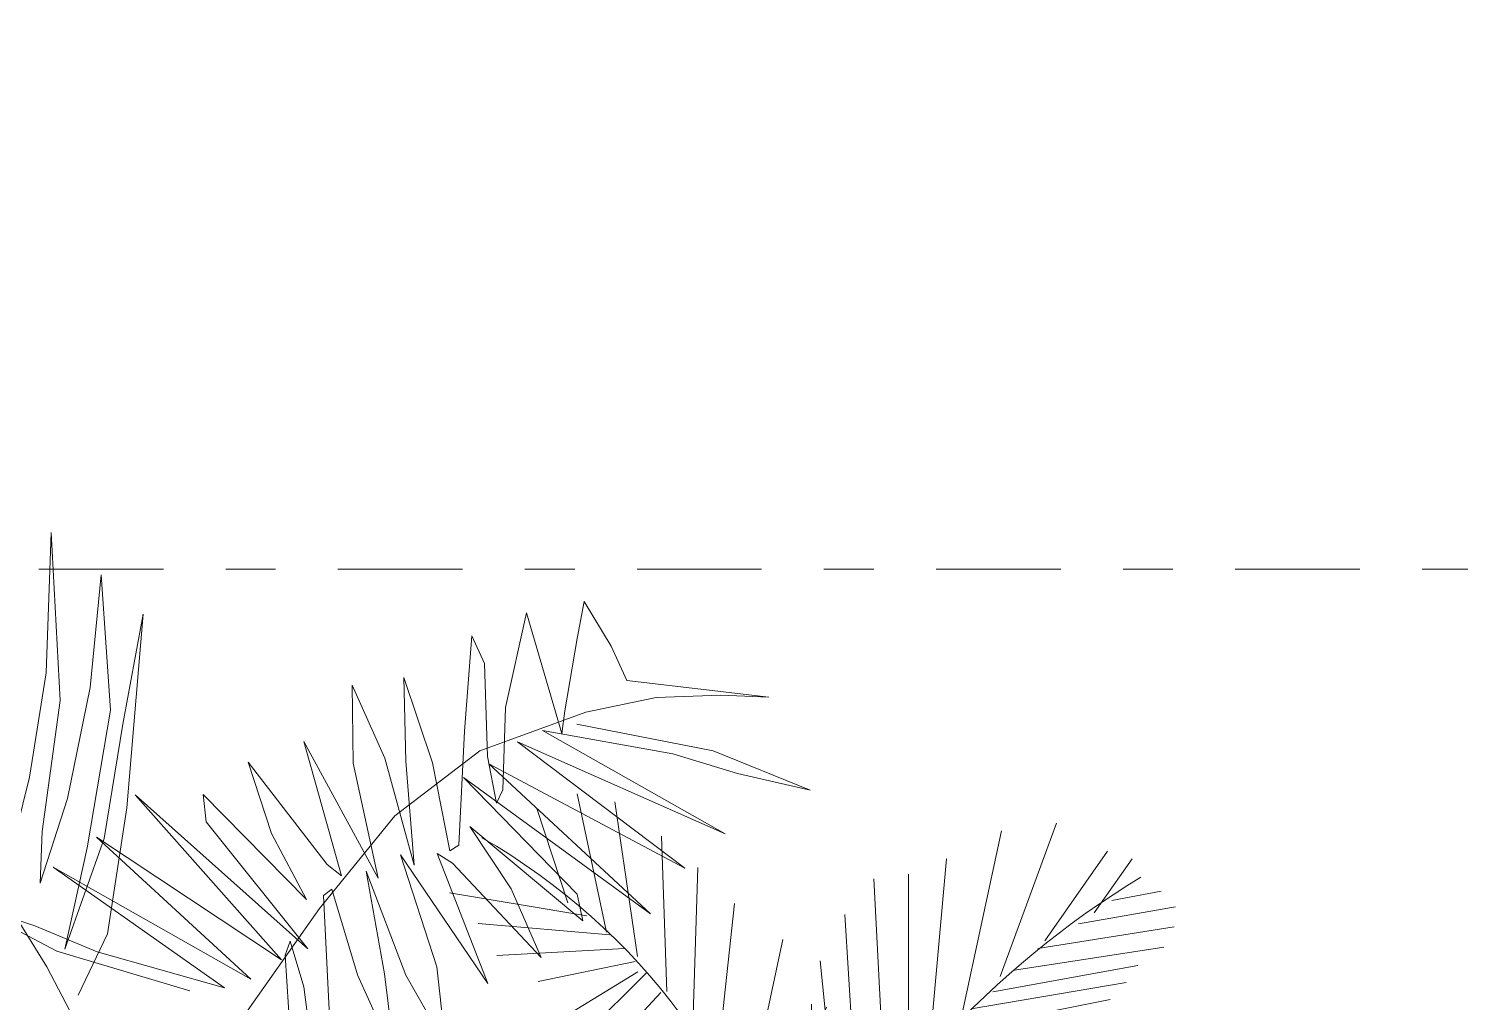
# Model space of a CAD drawing. Header units: metres. Extents: x 8 to 2416, y -346 to 476.
# Drawn here: x 36.668 to 39.54, y 42.085 to 44.038 of the extents above; entities that cross this region are included whole.
import ezdxf

# ---------------------------------------------------------------- set-up
doc = ezdxf.new("R2010")
doc.units = ezdxf.units.M
for name, pattern in [('0', [0]), ('CONTINU', [0]), ('DASHDOT', [1, 0.5, -0.25, 0, -0.25])]:
    doc.linetypes.add(name, pattern=pattern)
doc.layers.get('0').update_dxf_attribs({"color": 250, "linetype": '0', "lineweight": 20})
doc.layers.add('A-SECT-IDEN', color=251, linetype='CONTINU', lineweight=9)
doc.layers.add('ARBOLES', color=86, linetype='Continuous', lineweight=0)
doc.layers.add('hatch piso', color=253, linetype='Continuous', lineweight=0, transparency=0.7)

# ---------------------------------------------------------------- blocks, each defined once
blk = doc.blocks.new('PL MUEBLES 1N NASAS 09')
at = {"layer": 'hatch piso'}
h = blk.add_hatch(dxfattribs=at)
h.set_pattern_fill('AR-BRSTD', color=256, scale=0.002, angle=-90.00000000000001)
h.set_pattern_definition([(270, (-8.745879547549919, 232.0100725299206), (0.1354836, -2.178742458197296e-17), []), (0, (-8.745879547549919, 232.0100725299206), (0.1354836, 0.2032), [0.1354836, -0.1354836])])
edge = h.paths.add_edge_path()
edge.add_line((62.33047333544064, 47.14807486002906), (63.23047333544037, 47.14807486002911))
edge.add_line((63.23047333544037, 47.14807486002911), (63.23047333544059, 48.44807486002907))
edge.add_line((63.23047333544059, 48.44807486002907), (56.53309564073618, 48.44807486002884))
edge.add_line((56.53309564073618, 48.44807486002884), (56.53309564073629, 48.27307486002911))
edge.add_line((56.53309564073629, 48.27307486002911), (56.38309564073631, 48.27307486002911))
edge.add_line((56.38309564073631, 48.27307486002911), (56.38309564073633, 48.45357486002917))
edge.add_line((56.38309564073633, 48.45357486002917), (54.58787718628311, 48.45357486002946))
edge.add_line((54.58787718628311, 48.45357486002946), (54.58787718628315, 46.94807486002907))
edge.add_line((54.58787718628315, 46.94807486002907), (55.82569395206997, 46.94807486002912))
edge.add_arc((55.87547333544112, 46.99728881121364), 0.07000000000002685, 180.0000000000116, 224.6727403341577, ccw=False)
edge.add_line((55.80547333544109, 46.99728881121362), (55.80547333544109, 47.10728881121358))
edge.add_arc((55.8754733354411, 47.10728881121359), 0.07000000000000739, 90.00000000001171, 180.0000000000116, ccw=False)
edge.add_line((55.87547333544109, 47.1772888112136), (55.9854733354411, 47.1772888112136))
edge.add_arc((55.98547333544109, 47.10728881121359), 0.07000000000000739, -1.1709744285326451e-11, 89.9999999999884, ccw=False)
edge.add_line((56.05547333544109, 47.10728881121358), (56.05547333544109, 46.99728881121362))
edge.add_arc((55.98547333544108, 46.9972888112136), 0.0700000000000145, -44.67274033409598, 1.750777300912887e-11, ccw=False)
edge.add_line((56.03525271881227, 46.94807486002915), (59.0256939700979, 46.94807486002929))
edge.add_arc((59.07547333674199, 46.99728882813308), 0.07000000000004498, 179.9999999999884, 224.6727598081308, ccw=False)
edge.add_line((59.00547333674194, 46.99728882813309), (59.00547333674194, 47.10728882813305))
edge.add_arc((59.07547333674194, 47.10728882813305), 0.06999999999999318, 90, 180, ccw=False)
edge.add_line((59.07547333674194, 47.17728882813304), (59.18547333674195, 47.17728882813304))
edge.add_arc((59.18547333674195, 47.10728882813305), 0.06999999999999318, 0, 90, ccw=False)
edge.add_line((59.25547333674194, 47.10728882813305), (59.25547333674194, 46.99728882813309))
edge.add_arc((59.18547333674189, 46.99728882813309), 0.07000000000005002, -90, 0, ccw=False)
edge.add_line((59.18547333674189, 46.92728882813304), (59.07547333674199, 46.92728882813304))
edge.add_arc((59.07547333674199, 46.99728882813307), 0.0700000000000287, 229.9947977251994, 270, ccw=False)
edge.add_line((59.03047333544123, 46.94366980275089), (59.03047333544112, 44.97199442516524))
edge.add_arc((59.07547333674192, 44.91837539978317), 0.0699999999999629, 89.9999999999884, 130.0052022748909, ccw=False)
edge.add_line((59.07547333674194, 44.98837539978314), (59.18547333674195, 44.98837539978314))
edge.add_arc((59.18547333674195, 44.91837539978314), 0.06999999999999318, 0, 90, ccw=False)
edge.add_line((59.25547333674194, 44.91837539978314), (59.25547333674194, 44.80837539978319))
edge.add_arc((59.18547333674189, 44.80837539978319), 0.07000000000005002, -90, 0, ccw=False)
edge.add_line((59.18547333674189, 44.73837539978314), (59.07547333674199, 44.73837539978314))
edge.add_arc((59.07547333674198, 44.80837539978323), 0.07000000000009265, 229.9947977250752, 270.0000000000116, ccw=False)
edge.add_line((59.03047333544106, 44.7547563744011), (59.03047333544089, 41.1719944251663))
edge.add_arc((59.07547333674065, 41.11837539978324), 0.07000000000005885, 90.00000000001751, 130.0052022737088, ccw=False)
edge.add_line((59.07547333674063, 41.1883753997833), (59.18547333674053, 41.1883753997833))
edge.add_arc((59.18547333674053, 41.11837539978325), 0.07000000000005002, 0, 90, ccw=False)
edge.add_line((59.25547333674058, 41.11837539978325), (59.25547333674058, 41.00837539978329))
edge.add_arc((59.18547333674059, 41.00837539978329), 0.06999999999999318, -90, 0, ccw=False)
edge.add_line((59.18547333674059, 40.9383753997833), (59.07547333674057, 40.9383753997833))
edge.add_arc((59.07547333674057, 41.00837539978329), 0.06999999999999318, 180, 270, ccw=False)
edge.add_line((59.00547333674058, 41.00837539978329), (59.00547333674058, 41.11837539978325))
edge.add_arc((59.07547333674064, 41.11837539978322), 0.07000000000005713, 149.8480530798668, 179.9999999999767, ccw=False)
edge.add_line((59.01494459063377, 41.15353604390046), (56.03909236191515, 41.15353604390057))
edge.add_arc((55.98547333544103, 41.10853604390083), 0.07000000000006618, 2.9103830456733704e-11, 40.005200884535725, ccw=False)
edge.add_line((56.05547333544109, 41.10853604390087), (56.05547333544109, 40.99853604390091))
edge.add_arc((55.9854733354411, 40.99853604390091), 0.06999999999999318, -90, 0, ccw=False)
edge.add_line((55.9854733354411, 40.92853604390092), (55.87547333544109, 40.92853604390092))
edge.add_arc((55.87547333544109, 40.99853604390091), 0.06999999999999318, 180, 270, ccw=False)
edge.add_line((55.80547333544109, 40.99853604390091), (55.80547333544109, 41.10853604390087))
edge.add_arc((55.87547333544116, 41.10853604390083), 0.07000000000006423, 139.9947991154644, 179.9999999999709, ccw=False)
edge.add_line((55.82185430896703, 41.15353604390057), (50.43629332391805, 41.15353604390077))
edge.add_arc((50.38267429744407, 41.10853604390091), 0.07000000000003498, -3.490185918053612e-11, 40.005200884686076, ccw=False)
edge.add_line((50.4526742974441, 41.10853604390087), (50.4526742974441, 40.99853604390091))
edge.add_arc((50.38267429744411, 40.99853604390091), 0.06999999999999318, -90, 0, ccw=False)
edge.add_line((50.38267429744411, 40.92853604390092), (50.2726742974441, 40.92853604390092))
edge.add_arc((50.2726742974441, 40.99853604390091), 0.06999999999999318, 180, 270, ccw=False)
edge.add_line((50.2026742974441, 40.99853604390091), (50.2026742974441, 41.10853604390087))
edge.add_arc((50.27267429744415, 41.10853604390086), 0.07000000000005002, 139.9947991152424, 179.9999999999942, ccw=False)
edge.add_line((50.21905527097022, 41.1535360439008), (46.43047333544075, 41.15353604390094))
edge.add_line((46.43047333544075, 41.15353604390094), (46.43047333544064, 40.95353604390095))
edge.add_line((46.43047333544064, 40.95353604390095), (44.33047333544016, 40.95353604390101))
edge.add_line((44.33047333544016, 40.95353604390101), (44.33047333544033, 39.35357486002907))
edge.add_line((44.33047333544033, 39.35357486002907), (47.83047333544033, 39.35357486002907))
edge.add_line((47.83047333544033, 39.35357486002907), (47.83047333544062, 38.95357486002915))
edge.add_line((47.83047333544062, 38.95357486002915), (62.33047333543995, 38.95357486002904))
edge.add_line((62.33047333543995, 38.95357486002904), (62.33047333544064, 47.14807486002906))
blk = doc.blocks.new('A2')
at = {"layer": 'ARBOLES', "color": 87, "true_color": 0x4f6a34, "extrusion": (-5.0859915e-09, -1.3773533e-08, 1)}
for p, q in [((605.3040589968018, 9.054637984398523, 1.1173698557e-06), (657.5024008554223, -74.70868036064692, 2.291333507e-07)), ((658.1731657785077, -5.005538729652542, 1.1926033747e-06), (657.3937167582047, -27.5242842097215, 8.784764203e-07)), ((659.6215893465987, -31.99989052809995, 8.281624501e-07), (658.1731657785077, -5.005538729652542, 1.1926033747e-06)), ((666.2248729056391, -11.83670082906703, 1.1394650521e-06), (664.4469920156129, -29.90390229776145, 8.815735699999999e-07)), ((667.7133370841228, -33.53252885076924, 8.482071657e-07), (666.2248729056391, -11.83670082906703, 1.1394650521e-06)), ((742.601222337961, -22.00758989509937, 1.3878254386e-06), (743.7327444197526, -16.07307767194449, 1.47531955e-06)), ((743.7327444197526, -16.07307767194449, 1.47531955e-06), (748.0370841854826, -23.23854907398275, 1.3985175288e-06)), ((672.9605389616278, -18.1317282673744, 1.0870178243e-06), (669.6607591100585, -35.78493841722504, 8.270881001e-07)), ((670.3238983674772, -49.17918450321325, 6.459747306e-07), (672.9605389616278, -18.1317282673744, 1.0870178243e-06)), ((731.0998198420621, -33.08442492430037, 1.176762251e-06), (734.4891265896376, -17.91076543079131, 1.4029951356e-06)), ((734.4891265896376, -17.91076543079131, 1.4029951356e-06), (740.1416709554561, -37.27610277955182, 1.1650148156e-06)), ((724.5119248545083, -36.88403053135348, 1.0909222801e-06), (725.695625074004, -21.59808659749666, 1.3074840221e-06)), ((725.695625074004, -21.59808659749666, 1.3074840221e-06), (727.7252365024327, -26.01380875526134, 1.2569865138e-06)), ((740.6250683720973, -33.64284100375305, 1.2175162216e-06), (742.601222337961, -22.00758989509937, 1.3878254386e-06)), ((748.0370841854826, -23.23854907398275, 1.3985175288e-06), (750.5629763889018, -28.79006576211509, 1.3349001968e-06)), ((657.3937167582047, -27.5242842097215, 8.784764203e-07), (654.7080671490866, -44.29038146007168, 6.33888836e-07)), ((727.7252365024327, -26.01380875526134, 1.2569865138e-06), (728.1938347947307, -40.94223689358964, 1.0537526036e-06)), ((706.6281117936015, -42.01132818123514, 9.293443561e-07), (706.474541338148, -29.51998689899729, 1.1006131991e-06)), ((706.474541338148, -29.51998689899729, 1.1006131991e-06), (711.7072099815364, -41.21429045673145, 9.661546316e-07)), ((715.0763460834676, -41.70832014524701, 9.764854949e-07), (714.757296491647, -28.26066433770393, 1.160084542e-06)), ((714.757296491647, -28.26066433770393, 1.160084542e-06), (719.4055914732985, -41.9996809100819, 9.944909329e-07)), ((750.5629763889018, -28.79006576211509, 1.3349001968e-06), (773.3313227319678, -31.42831958916354, 1.4143617362e-06)), ((656.7358900351488, -53.0053858357636, 5.241659259e-07), (659.6215893465987, -31.99989052809995, 8.281624501e-07)), ((664.4469920156129, -29.90390229776145, 8.815735699999999e-07), (660.8100358478998, -47.70965287885895, 6.178279492e-07)), ((744.0146918202977, -33.83593419596308, 1.2320962421e-06), (755.2747975951235, -31.51806069762118, 1.3212903512e-06)), ((755.2747975951235, -31.51806069762118, 1.3212903512e-06), (765.6312741765543, -31.14113643347771, 1.3791548816e-06)), ((765.6312741765543, -31.14113643347771, 1.3791548816e-06), (773.3313227319678, -31.42831958916354, 1.4143617362e-06)), ((663.9812694534805, -55.61724068591487, 5.250413949e-07), (667.7133370841228, -33.53252885076924, 8.482071657e-07)), ((726.984592131158, -40.05996772297566, 1.0597543692e-06), (744.0146918202977, -33.83593419596308, 1.2320962421e-06)), ((730.6530506082757, -46.30364336248931, 9.924146455e-07), (731.0998198420621, -33.08442492430037, 1.176762251e-06)), ((740.1416709554561, -37.27610277955182, 1.1650148156e-06), (740.6250683720973, -33.64284100375305, 1.2175162216e-06)), ((669.6607591100585, -35.78493841722504, 8.270881001e-07), (666.6660575101102, -54.11250106462036, 5.594217849e-07)), ((742.5503139812023, -35.77502666359026, 1.1979402749e-06), (764.4055536469234, -40.0343488883854, 1.2504299224e-06)), ((704.7803596989618, -60.12297862751796, 6.704852901e-07), (698.7118475178567, -38.5732957726388, 9.364361562e-07)), ((698.7118475178567, -38.5732957726388, 9.364361562e-07), (710.6829774122815, -60.46212252436884, 6.958347439e-07)), ((723.5825457398911, -55.20210574225565, 8.33890853e-07), (724.5119248545083, -36.88403053135348, 1.0909222801e-06)), ((766.3426635393017, -53.386671200075, 1.0763733953e-06), (733.008095759582, -38.62195773908992, 1.1101963353e-06)), ((733.008095759582, -38.62195773908992, 1.1101963353e-06), (759.8945764433353, -58.86069254687575, 9.681818657e-07)), ((757.9739297581731, -40.53642047051724, 1.2108034387e-06), (737.0515353772472, -36.80355727772807, 1.1558070334e-06)), ((737.0515353772472, -36.80355727772807, 1.1558070334e-06), (766.3426635393017, -53.386671200075, 1.0763733953e-06)), ((711.7072099815364, -41.21429045673145, 9.661546316e-07), (716.4155354342554, -58.41654534777989, 7.531653098e-07)), ((713.3424892186513, -50.48217166607621, 8.468201804e-07), (726.984592131158, -40.05996772297566, 1.0597543692e-06)), ((728.1938347947307, -40.94223689358964, 1.0537526036e-06), (729.6444061963555, -48.45538085595051, 9.576476613e-07)), ((768.3186453127937, -43.71088959224218, 1.2196929187e-06), (757.9739297581731, -40.53642047051724, 1.2108034387e-06)), ((764.4055536469234, -40.0343488883854, 1.2504299224e-06), (779.9735026617735, -46.36632708272371, 1.242394668e-06)), ((693.5267765630431, -53.30071058112411, 7.072163961e-07), (689.8075251160166, -41.87353759251148, 8.456928588e-07)), ((689.8075251160166, -41.87353759251148, 8.456928588e-07), (702.485157914123, -58.31057407992052, 6.837751272e-07)), ((710.6829774122815, -60.46212252436884, 6.958347439e-07), (706.6281117936015, -42.01132818123514, 9.293443561e-07)), ((716.4155354342554, -58.41654534777989, 7.531653098e-07), (715.0763460834676, -41.70832014524701, 9.764854949e-07)), ((719.4055914732985, -41.9996809100819, 9.944909329e-07), (722.1746512418167, -56.11063678883096, 8.142166313e-07)), ((759.8945764433353, -58.86069254687575, 9.681818657e-07), (728.398216925917, -42.15812462648286, 1.0380450196e-06)), ((728.398216925917, -42.15812462648286, 1.0380450196e-06), (754.3748766904088, -66.20696214515928, 8.389246333e-07)), ((654.7080671490866, -44.29038146007168, 6.33888836e-07), (651.5613021517387, -57.08718188887914, 4.416272635e-07)), ((754.3748766904088, -66.20696214515928, 8.389246333e-07), (724.3535405305953, -44.35035709359492, 9.872790438e-07)), ((724.3535405305953, -44.35035709359492, 9.872790438e-07), (742.6096033816975, -63.02778900717831, 8.228749996e-07)), ((779.9735026617735, -46.36632708272371, 1.242394668e-06), (768.3186453127937, -43.71088959224218, 1.2196929187e-06)), ((660.8100358478998, -47.70965287885895, 6.178279492e-07), (656.4149211405391, -61.27430166427732, 4.08641296e-07)), ((695.1377560169992, -73.60651100572288, 4.357272122e-07), (671.6482042387609, -47.12303702014503, 6.810305542e-07)), ((671.6482042387609, -47.12303702014503, 6.810305542e-07), (699.3781577622646, -71.82205505191511, 4.818721223e-07)), ((683.0444243448222, -51.44217643764435, 6.795018233e-07), (682.5881849568627, -47.07423723118369, 7.373433484e-07)), ((682.5881849568627, -47.07423723118369, 7.373433484e-07), (699.1336026440782, -63.90586606193278, 5.896622071e-07)), ((729.6444061963555, -48.45538085595051, 9.576476613e-07), (730.6530506082757, -46.30364336248931, 9.924146455e-07)), ((667.2076639127221, -69.41857688948193, 3.513576504e-07), (670.3238983674772, -49.17918450321325, 6.459747306e-07)), ((701.2557438604657, -65.35816151215343, 5.804521599e-07), (713.3424892186513, -50.48217166607621, 8.468201804e-07)), ((699.3781577622646, -71.82205505191511, 4.818721223e-07), (683.0444243448222, -51.44217643764435, 6.795018233e-07)), ((743.4925625044114, -67.32981537505493, 7.681116201e-07), (725.3742712625653, -52.20427092360503, 8.842943305e-07)), ((725.3742712625653, -52.20427092360503, 8.842943305e-07), (731.9954087567506, -62.20758853398882, 7.801883544e-07)), ((656.4149211405391, -61.27430166427732, 4.08641296e-07), (656.7358900351488, -53.0053858357636, 5.241659259e-07)), ((666.6660575101102, -54.11250106462036, 5.594217849e-07), (660.3689421596711, -71.87414568513321, 2.827541121e-07)), ((690.202911339661, -76.672904202177, 3.683935665e-07), (665.4337895421218, -53.8917748854801, 5.561946598e-07)), ((665.4337895421218, -53.8917748854801, 5.561946598e-07), (695.1377560169992, -73.60651100572288, 4.357272122e-07)), ((699.1336026440782, -63.90586606193278, 5.896622071e-07), (693.5267765630431, -53.30071058112411, 7.072163961e-07)), ((660.3689421596711, -71.87414568513321, 2.827541121e-07), (663.9812694534805, -55.61724068591487, 5.250413949e-07)), ((728.2816074263505, -77.37298937761177, 5.524188440000001e-07), (714.2188867127423, -56.76550110867498, 7.647338854e-07)), ((714.2188867127423, -56.76550110867498, 7.647338854e-07), (720.0659942105898, -74.72893868451277, 5.470522246e-07)), ((722.5883636372329, -58.10163763065713, 7.888976533e-07), (720.126279431701, -56.52337801117073, 7.981137249e-07)), ((720.126279431701, -56.52337801117073, 7.981137249e-07), (728.2816074263505, -77.37298937761177, 5.524188440000001e-07)), ((722.1746512418167, -56.11063678883096, 8.142166313e-07), (723.5825457398911, -55.20210574225565, 8.33890853e-07)), ((686.0004501191006, -78.08545646145272, 3.275640494e-07), (658.4793267058042, -58.70614750316715, 4.545134011e-07)), ((658.4793267058042, -58.70614750316715, 4.545134011e-07), (690.202911339661, -76.672904202177, 3.683935665e-07)), ((702.485157914123, -58.31057407992052, 6.837751272e-07), (704.7803596989618, -60.12297862751796, 6.704852901e-07)), ((715.0897117756903, -76.02088360485676, 5.039482486e-07), (708.7149074749809, -59.36412019535089, 7.009485282e-07)), ((708.7149074749809, -59.36412019535089, 7.009485282e-07), (711.6883463208466, -75.86008558938026, 4.888636896e-07)), ((736.8188152064986, -73.21430742012643, 6.531187531e-07), (722.5883636372329, -58.10163763065713, 7.888976533e-07)), ((703.2100630322323, -62.2244201663641, 6.335545003e-07), (701.8981893693127, -63.26681340878441, 6.125248844e-07)), ((701.8981893693127, -63.26681340878441, 6.125248844e-07), (702.7721089539112, -81.58761816845228, 3.646274235e-07)), ((707.3514136491636, -75.99525830403115, 4.649442812e-07), (703.2100630322323, -62.2244201663641, 6.335545003e-07)), ((731.9954087567506, -62.20758853398882, 7.801883544e-07), (736.8188152064986, -73.21430742012643, 6.531187531e-07)), ((742.6096033816975, -63.02778900717831, 8.228749996e-07), (743.4925625044114, -67.32981537505493, 7.681116201e-07)), ((659.095896749967, -72.18415727031395, 2.720094592e-07), (644.2249804045023, -64.3540336661174, 3.04224571e-07)), ((644.2249804045023, -64.3540336661174, 3.04224571e-07), (655.5627480270733, -68.14112619159954, 3.097267168e-07)), ((687.3211355868862, -85.08788697191102, 2.378328369e-07), (701.2557438604657, -65.35816151215343, 5.804521599e-07)), ((655.5627480270733, -68.14112619159954, 3.097267168e-07), (665.5457381341674, -72.31608771626856, 3.029961492e-07)), ((662.5085599379494, -79.23297822871204, 1.922790672e-07), (667.2076639127221, -69.41857688948193, 3.513576504e-07)), ((696.5281447690668, -70.57619563828524, 4.845368662e-07), (695.735672761514, -72.81658073696762, 4.496483423e-07)), ((698.709484640335, -77.91058338856027, 3.946107107e-07), (696.5281447690668, -70.57619563828524, 4.845368662e-07)), ((680.4272478280124, -78.56904442061004, 2.925580753e-07), (659.095896749967, -72.18415727031395, 2.720094592e-07)), ((665.5457381341674, -72.31608771626856, 3.029961492e-07), (686.0004501191006, -78.08545646145272, 3.275640494e-07)), ((695.735672761514, -72.81658073696762, 4.496483423e-07), (696.5891696326414, -86.01578079520996, 2.721896029e-07)), ((657.5024008554223, -74.70868036064692, 2.291333507e-07), (672.4196613033907, -103.3852369452677, -8.99750874e-08)), ((720.0659942105898, -74.72893868451277, 5.470522246e-07), (721.4454528881274, -87.14482699457062, 3.830574927e-07)), ((700.6417666918788, -92.72084470398485, 2.004486582e-07), (698.709484640335, -77.91058338856027, 3.946107107e-07)), ((713.3263928413256, -89.21141691650287, 3.13299778e-07), (707.3514136491636, -75.99525830403115, 4.649442812e-07)), ((711.6883463208466, -75.86008558938026, 4.888636896e-07), (713.3263928413256, -89.21141691650287, 3.13299778e-07)), ((721.4454528881274, -87.14482699457062, 3.830574927e-07), (715.0897117756903, -76.02088360485676, 5.039482486e-07))]:
    blk.add_line(p, q, dxfattribs=at)
blk = doc.blocks.new('arbol4')
at = {"layer": 'ARBOLES', "color": 252, "true_color": 0x8da178}
for p, q in [((1294.105728919559, 72.28918169604015), (1294.083087787249, 72.38729736698599)), ((1294.129785122636, 72.25295437138277), (1294.109974131866, 72.37824053582165)), ((1294.151011184177, 72.21823651858551), (1294.136860476484, 72.37522159209959)), ((1294.081672716481, 72.31333324581112), (1294.059031584172, 72.36314581721501)), ((1294.080257645711, 72.31635218953136), (1294.026484956476, 72.34654162674644)), ((1294.455408775343, 72.29490165449181), (1294.422899250348, 72.35040001637583)), ((1294.166576962639, 72.19257549695442), (1294.166576962639, 72.34352268302439)), ((1294.177897528793, 72.16087658787922), (1294.193463307255, 72.33144690813981)), ((1294.091578211865, 72.29823852720449), (1293.995353399553, 72.3254090206957)), ((1294.449891212383, 72.24065363004604), (1294.477449189832, 72.32074571972237)), ((1294.448085341074, 72.2689668874774), (1294.389034361512, 72.31359825335869)), ((1294.12129469802, 72.26503014626917), (1293.998183541092, 72.2922006397622)), ((1294.186387953409, 72.14276292555053), (1294.213274298026, 72.29371011162232)), ((1294.197708519564, 72.11861137577955), (1294.228840076489, 72.28918169604015)), ((1294.452586381153, 72.25398981824958), (1294.371607934086, 72.28046879597798)), ((1294.444599543397, 72.20178895975016), (1294.488595982258, 72.28555335505928)), ((1294.14393583033, 72.2288028216118), (1294.020824673399, 72.25748278696494)), ((1294.203368802641, 72.09445982600857), (1294.244405854951, 72.24691648394048)), ((1294.451076515504, 72.24572619401636), (1294.369759227478, 72.24913014052083)), ((1293.875072384161, 72.15332922857681), (1293.851016181084, 72.23484070905408)), ((1293.93733549801, 72.12464926322184), (1293.880732667239, 72.23333123719397)), ((1294.449778265397, 72.23296195297019), (1294.362647408751, 72.21869475669348)), ((1294.438884643331, 72.17192552307836), (1294.494578331117, 72.23907196813718)), ((1293.903373799548, 72.14276292555053), (1293.869412101084, 72.23182176533203)), ((1293.967051984167, 72.10653560089315), (1293.903373799548, 72.23182176533203)), ((1294.160916679562, 72.19710391253659), (1294.037805522631, 72.22578387788974)), ((1294.210444156487, 72.0657798606536), (1294.26704698726, 72.22427440602962)), ((1293.845355898006, 72.16842394718344), (1293.828375048774, 72.21370810300334)), ((1294.01799453186, 72.06728933251554), (1293.934505356473, 72.21823651858551)), ((1294.450187218044, 72.20407674837963), (1294.357482965185, 72.20740573443447)), ((1294.430912084009, 72.13960863554178), (1294.502183492611, 72.20854588252234)), ((1294.44200304318, 72.176260477656), (1294.354787796415, 72.19406954622912)), ((1294.04205073494, 72.05974197321314), (1293.98120269186, 72.18502813765201)), ((1294.176482458023, 72.16389553160127), (1294.06044665494, 72.18804708137225)), ((1294.424773952863, 72.11874643249769), (1294.503453185852, 72.18154218164466)), ((1294.4364010901, 72.15408871806187), (1294.351655118132, 72.16985062069045)), ((1293.855261393391, 72.16087658787922), (1293.794413350311, 72.16238605974115)), ((1294.077427504172, 72.0325714797201), (1294.01799453186, 72.15332922857681)), ((1294.189218094948, 72.13068715066595), (1294.074597362634, 72.15483870043693)), ((1294.220349651873, 72.02804306413793), (1294.282612765722, 72.1593671160191)), ((1294.413161094058, 72.10328811789634), (1294.32446453851, 72.15260150416555)), ((1294.427144559105, 72.12889156044014), (1294.338758287652, 72.16151203600577)), ((1294.402507644399, 72.07751901311906), (1294.500207560582, 72.1496315790265)), ((1294.637795528818, 72.0386093671624), (1294.605248901124, 72.1593671160191)), ((1294.650531165743, 72.082384051124), (1294.643455811895, 72.1593671160191)), ((1293.906203941086, 72.13974398183029), (1293.778847571849, 72.10955454461521)), ((1294.409816800234, 72.08356980917063), (1294.323377903943, 72.13533664630461)), ((1294.625059891895, 72.01143887366936), (1294.59392833497, 72.13974398183029)), ((1293.928845073396, 72.12615873508378), (1293.811394199543, 72.06276091693337)), ((1294.12129469802, 71.99030626761862), (1294.056201442633, 72.12917767880401)), ((1294.201953731871, 72.09596929786869), (1294.078842574942, 72.12313979136172)), ((1294.221764722642, 71.98124943645428), (1294.296763473415, 72.12313979136172)), ((1294.387451823216, 72.05453468367898), (1294.309944895395, 72.12830761817361)), ((1294.382174432662, 72.03555398434594), (1294.506317134862, 72.13072584014492)), ((1293.958561559551, 72.11106401647532), (1293.856676464161, 72.04162831088445)), ((1294.373468358167, 72.02893124113882), (1294.298656599117, 72.11604036383335)), ((1294.605248901124, 71.97370207715187), (1294.584022839585, 72.11408296019738)), ((1293.986862974937, 72.09596929786869), (1293.916109436471, 72.01143887366936)), ((1294.153841325716, 71.95860735854342), (1294.088748070327, 72.10653560089315)), ((1294.352711915352, 71.9959674459916), (1294.281569012651, 72.10598593767838)), ((1294.20478387341, 72.07483669181795), (1294.100068636481, 72.07936510740012)), ((1294.184972882639, 71.92539897760992), (1294.128370051868, 72.0838935229823)), ((1294.218934581103, 71.94804105552078), (1294.295348402647, 72.08691246670617)), ((1294.312511558263, 71.96268806770797), (1294.256847707825, 72.08668965520894)), ((1294.360557249253, 72.0007086854913), (1294.477390795618, 72.08982974523872)), ((1294.63638045805, 72.02804306413793), (1294.681662722668, 72.08691246670617)), ((1294.013749319553, 72.07785563554182), (1293.954316347242, 71.98728732389839)), ((1294.586852981124, 71.95256947110295), (1294.578362556508, 72.07483669181795)), ((1294.216104439564, 72.03408095158022), (1294.107143990327, 72.05672302949108)), ((1294.199123590332, 71.90728531528123), (1294.173652316485, 72.05219461390891)), ((1294.218934581103, 71.91936109016581), (1294.306668968801, 72.06427038879531)), ((1294.290471143774, 71.93684400247923), (1294.240931146048, 72.06182382205964)), ((1294.562796778045, 71.92690844947003), (1294.562796778045, 72.06427038879531)), ((1294.059031584172, 72.04615672646662), (1293.964221842628, 71.96313577412559)), ((1294.265961454487, 71.91304710319685), (1294.224266790664, 72.04276816227696)), ((1294.320243945179, 71.95973763013365), (1294.442975450281, 72.03445356780878)), ((1294.535910433428, 71.89520954039483), (1294.510439159581, 72.02502412041588)), ((1294.544400858044, 71.91332320272352), (1294.537325504199, 72.0325714797201)), ((1294.61373932574, 71.99030626761862), (1294.700058642668, 72.0325714797201)), ((1294.220349651873, 71.97219260528993), (1294.126954981098, 72.02200517669382)), ((1294.217519510335, 71.91634214644557), (1294.138275547252, 72.00992940180925)), ((1294.227383910033, 71.8957230262223), (1294.199757101377, 72.01897126299275)), ((1294.216104439564, 71.89068112481266), (1294.306668968801, 72.01294834552948)), ((1294.217519510335, 71.91030425900146), (1294.303838827263, 72.01898623297359)), ((1294.095823424173, 71.99785362692285), (1293.964221842628, 71.9435126399386)), ((1294.520344654967, 71.89671901225495), (1294.494873381119, 71.99785362692285)), ((1293.993938328783, 71.8559632720154), (1293.969882125705, 71.98426838017633)), ((1294.013749319553, 71.86049168759757), (1293.99959861186, 71.99483468320079)), ((1294.279719025561, 71.92326719158893), (1294.40373450234, 71.99086339934922)), ((1294.586852981124, 71.94955052737907), (1294.702888784207, 71.99030626761862)), ((1293.978372550321, 71.85143485643323), (1293.940165639548, 71.97219260528993)), ((1294.139690618023, 71.97219260528993), (1293.985447904167, 71.92539897760992)), ((1294.050541159556, 71.85445380015528), (1294.01799453186, 71.98124943645428)), ((1294.10289877802, 71.8680390469018), (1294.036390451863, 71.9691736615697)), ((1294.441100691884, 71.85143485643323), (1294.455251399578, 71.9691736615697)), ((1294.460911682655, 71.86049168759757), (1294.465156894962, 71.97370207715187)), ((1294.496288451887, 71.8801148217882), (1294.47223224881, 71.97219260528993)), ((1294.514684371889, 71.88464323737037), (1294.486382956503, 71.97521154901199)), ((1293.951486205703, 71.85445380015528), (1293.904788870316, 71.95558841482318)), ((1294.153841325716, 71.87407693434409), (1294.061861725711, 71.95860735854342)), ((1294.391573214959, 71.84388749713082), (1294.4311951965, 71.95860735854342)), ((1294.187803024178, 71.88464323737037), (1294.097238494943, 71.95256947110295)), ((1294.213274298026, 71.88615270923049), (1294.128370051868, 71.95105999924101)), ((1294.254997720735, 71.9039709091195), (1294.368684310381, 71.94898907236177)), ((1294.340630667263, 71.85143485643323), (1294.400063639575, 71.95105999924101)), ((1294.36893208265, 71.85143485643323), (1294.414214347268, 71.9435126399386)), ((1294.414214347268, 71.85294432829517), (1294.438270550346, 71.9435126399386)), ((1294.558551565738, 71.91634214644557), (1294.709964138053, 71.94804105552078)), ((1293.926014931857, 71.86200115945951), (1293.825544907236, 71.93898422435643)), ((1293.934505356473, 71.8559632720154), (1293.87648745493, 71.93898422435643)), ((1294.179312599562, 71.92841792133015), (1293.993938328783, 71.91634214644557)), ((1294.227595525573, 71.89122240940935), (1294.375654625256, 71.93196483718759)), ((1294.240160642642, 71.87860534992626), (1294.366101941111, 71.9314368650522)), ((1294.269877128799, 71.86502010317975), (1294.367517011881, 71.9374747524945)), ((1294.299593614954, 71.86049168759757), (1294.390158144189, 71.9374747524945)), ((1293.909034082625, 71.85445380015528), (1293.785922925695, 71.91936109016581)), ((1293.849601110313, 71.85747274387734), (1293.75620643954, 71.90728531528123)), ((1294.200538661103, 71.90275689969906), (1294.047711018017, 71.89671901225495)), ((1294.520344654967, 71.89219059667278), (1294.714209350362, 71.90879478714135)), ((1293.807148987234, 71.86049168759757), (1293.720829670306, 71.89671901225495)), ((1294.125539910329, 71.87105799062385), (1294.043465805708, 71.73218657943846)), ((1294.153841325716, 71.87860534992626), (1294.083087787249, 71.75180971362727)), ((1294.176482458023, 71.88162429364831), (1294.124124839559, 71.77596126339824)), ((1294.192048236487, 71.88162429364831), (1294.153841325716, 71.78954651014476)), ((1294.20619894418, 71.88313376550843), (1294.175067387255, 71.79407492572693)), ((1294.213274298026, 71.8801148217882), (1294.20619894418, 71.67331717687023)), ((1294.22459486418, 71.87709587806614), (1294.366101941111, 71.83634013782842)), ((1294.233085288796, 71.87407693434409), (1294.313744322647, 71.76388548851367)), ((1294.496288451887, 71.87860534992626), (1294.691568218052, 71.8680390469018)), ((1293.790168138002, 71.86351063131963), (1293.723659811844, 71.83483066596648)), ((1293.851016181084, 71.85898221573746), (1293.75620643954, 71.81067911619368)), ((1293.8962984457, 71.8559632720154), (1293.788753067233, 71.78954651014476)), ((1293.951486205703, 71.85747274387734), (1293.828375048774, 71.75633812920944)), ((1293.984032833398, 71.8559632720154), (1293.860921676468, 71.73973393874087)), ((1294.078842574942, 71.86049168759757), (1293.968467054935, 71.72312974827412)), ((1294.098653565711, 71.85898221573746), (1294.005258894937, 71.72916763571641)), ((1294.21065325202, 71.86563284919077), (1294.093807369966, 71.81048997516166)), ((1294.210082270684, 71.86114057493444), (1294.296642007214, 71.71167153054023)), ((1294.227425005719, 71.86954851876192), (1294.347706021111, 71.84237802526889)), ((1294.272707270337, 71.86200115945951), (1294.339215596495, 71.78350862270247)), ((1294.299593614954, 71.8559632720154), (1294.377422507266, 71.78652756642452)), ((1294.466571965732, 71.86502010317975), (1294.634965387279, 71.83483066596648)), ((1293.918939578009, 71.84992538457311), (1293.804318845695, 71.77143284781607)), ((1294.013749319553, 71.85445380015528), (1293.899128587239, 71.73671499502063)), ((1294.047711018017, 71.85445380015528), (1293.942995781087, 71.73973393874087)), ((1294.233085288796, 71.84992538457311), (1294.235915430335, 71.63859932407479)), ((1294.238745571874, 71.84388749713082), (1294.367517011881, 71.84539696899094)), ((1294.332140242647, 71.85445380015528), (1294.425534913423, 71.78048967898042)), ((1294.380252648804, 71.84539696899094), (1294.482137744194, 71.77294231967801)), ((1294.41138420573, 71.85294432829517), (1294.526004938044, 71.78954651014476)), ((1294.442515762655, 71.85445380015528), (1294.57553241497, 71.81671700363779)), ((1294.245820925719, 71.82879277852237), (1294.392988285727, 71.8227548910819)), ((1294.203920315817, 71.82388338034082), (1294.078175495009, 71.810955216779)), ((1294.255726421105, 71.81822647549973), (1294.407138993421, 71.79709386944899)), ((1294.185623861297, 71.80338467542435), (1294.064661353054, 71.79441351347316)), ((1294.19780571347, 71.8094444054642), (1294.27808373829, 71.7003357983541)), ((1294.176202210757, 71.77414987723944), (1294.072703361292, 71.79034811867507)), ((1294.264216845721, 71.79558439758887), (1294.244405854951, 71.5963341119733)), ((1294.276952482644, 71.7910559820067), (1294.409969134959, 71.78652756642452)), ((1294.164353660287, 71.74826677698923), (1294.069967294435, 71.78004456962492)), ((1294.181365177547, 71.78110172835488), (1294.250627447637, 71.64143932252239)), ((1294.282612765722, 71.77596126339824), (1294.268462058028, 71.5510499561534)), ((1294.293933331876, 71.76992337595595), (1294.42978012573, 71.77445179153813)), ((1294.149697555663, 71.7227405251707), (1294.064043019199, 71.76710301949981)), ((1294.313744322647, 71.73671499502063), (1294.435440408807, 71.76388548851367)), ((1294.141417867792, 71.70249027549846), (1294.055120862699, 71.75302089305308)), ((1294.170349422818, 71.75054792963249), (1294.207991423545, 71.57534254033101)), ((1294.325064888802, 71.71709186083001), (1294.443930833423, 71.7472812980451)), ((1294.128546194469, 71.67978044896893), (1294.045818051974, 71.73594391710333)), ((1294.30808403957, 71.7352055231587), (1294.296763473415, 71.51633210335615)), ((1294.336385454956, 71.71105397338954), (1294.453836328809, 71.72463922013424)), ((1294.109107777279, 71.65029719553797), (1294.035944259917, 71.7143746668936)), ((1294.330725171879, 71.7035066140835), (1294.330725171879, 71.51180368777398)), ((1294.344875879572, 71.69746872664302), (1294.463741824194, 71.70803502966567)), ((1294.08902689146, 71.62698206533253), (1294.026260794969, 71.69430284143903)), ((1294.143844767722, 71.69913857756376), (1294.160739279224, 71.54026479847573)), ((1294.350536162649, 71.68841189547868), (1294.367517011881, 71.49670896916734)), ((1294.075132095281, 71.60744551252185), (1294.006750890484, 71.67547998548991)), ((1294.354781374956, 71.68539295175663), (1294.484967885733, 71.67331717687023)), ((1294.500533664196, 71.65973193012371), (1294.37034715342, 71.66878876128806)), ((1294.376007436497, 71.66426034570588), (1294.527420008812, 71.63407090849262)), ((1294.06651910571, 71.6070186330636), (1293.991071663007, 71.65312700739025)), ((1294.120266506598, 71.6595301992985), (1294.124907678631, 71.50525708765247)), ((1294.383082790343, 71.64765615523913), (1294.421289701114, 71.46953847567613)), ((1294.391573214959, 71.64312773965696), (1294.542985787274, 71.61746671802405)), ((1294.094641999766, 71.62626836847096), (1294.089647059373, 71.47474165108554)), ((1294.412799276498, 71.62652354918839), (1294.554306353429, 71.60086252755548)), ((1294.063783038849, 71.59671508401163), (1293.969277833182, 71.61633505441398)), ((1294.419874630345, 71.61142883058176), (1294.475062390348, 71.46199111637009)), ((1294.434025338039, 71.60539094313765), (1294.579777627277, 71.58274886522679)), ((1294.053647432384, 71.58430880653225), (1293.928973086949, 71.59102558896495)), ((1294.066019611669, 71.5918659613236), (1294.04398901924, 71.44098290976956)), ((1294.456666470348, 71.58425833708873), (1294.589683122663, 71.5631257310398)), ((1294.463741824194, 71.57671097778632), (1294.524589867274, 71.48916160986312)), ((1294.039110167577, 71.57094037694708), (1293.910748119725, 71.55986648656665)), ((1294.0359219592, 71.56830237587212), (1294.007371975426, 71.43346411713549)), ((1294.016792708938, 71.55247436942784), (1293.882696712963, 71.52995635367745)), ((1294.496288451887, 71.56010678731775), (1294.591098193431, 71.54350259684918)), ((1294.511854230351, 71.54954048429329), (1294.548646070351, 71.49670896916734)), ((1293.998044112898, 71.53964121248839), (1293.967804402867, 71.44762296789315)), ((1294.528835079583, 71.53746470940689), (1294.576947485738, 71.52840787824255))]:
    blk.add_line(p, q, dxfattribs=at)
blk.add_circle((1294.216804031063, 71.88603086845262), 0.02721536160463699, dxfattribs=at)
for centre, radius, start, end in [((1293.702821612465, 71.95886114143661), 0.5191167260759093, 351.9349947441569, 49.79031302169275), ((1294.005731064203, 72.2820417892018), 0.4487498709647919, 298.0575195194563, 7.072313305644359), ((1293.502411078797, 71.33185270536899), 0.9041408776769454, 37.80191212544985, 70.15794422631232), ((1294.365524868953, 72.14068272958878), 0.2948990640931313, 239.7143752216242, 357.8335244943124), ((1293.942140606713, 73.00726560835403), 1.154386130650183, 258.4254868245654, 283.7644164074232), ((1293.602011463948, 72.02322101839138), 0.6299135161430813, 299.7080554567746, 347.4206180778311), ((1295.027164778662, 72.28701239601116), 0.9041408776769454, 206.3270589675627, 238.683091068428)]:
    blk.add_arc(centre, radius, start, end, dxfattribs=at)

msp = doc.modelspace()

# ---------------------------------------------------------------- linework, layer by layer
at = {"layer": 'A-SECT-IDEN', "linetype": 'DASHDOT', "ltscale": 0.5}
msp.add_line((73.5387475144791, 42.95353604389646), (23.88263808651908, 42.95353604389646), dxfattribs=at)

# ---------------------------------------------------------------- block references
msp.add_blockref('PL MUEBLES 1N NASAS 09', (-11.87892169482075, 3.552713678800501e-15))
at = {"layer": 'ARBOLES', "xscale": 0.0125, "yscale": 0.0125, "zscale": 0.0125}
msp.add_blockref('A2', (28.48620033971957, 43.09001496474767, 2.552721577047787e-09), dxfattribs=at)
at = {"layer": 'ARBOLES', "xscale": -2.056126495412678, "yscale": 2.056126495412678, "zscale": 2.056126495412678, "rotation": 180}
msp.add_blockref('arbol4', (-2622.874047496703, 189.3790390219046, 1.808265492704779e-08), dxfattribs=at)

doc.saveas('drawing.dxf')
